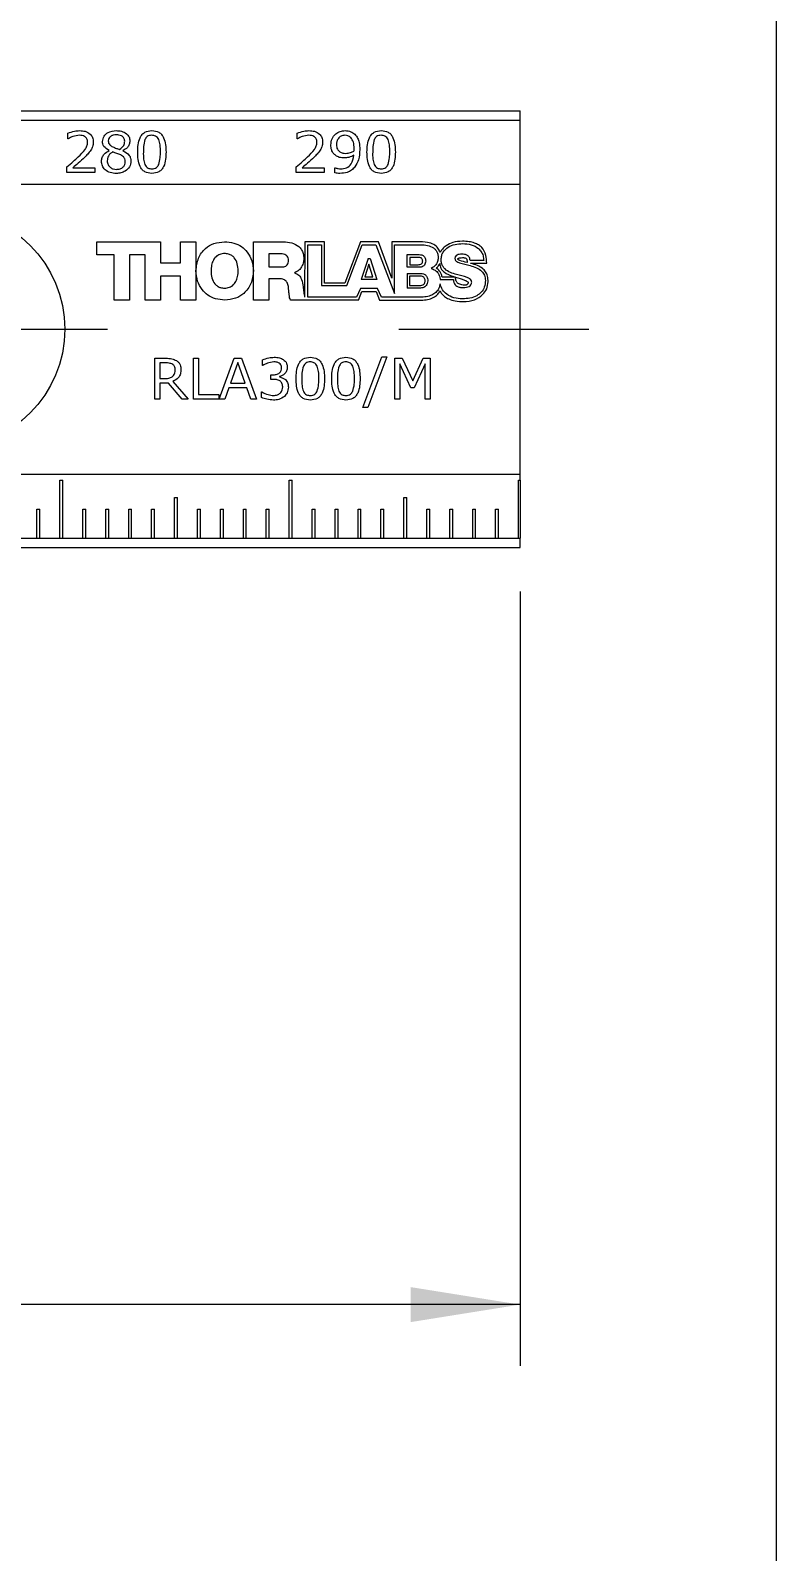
# Model space of a CAD drawing. Header units: millimetres. Extents: x 2 to 278, y 1 to 215.
# Drawn here: x 256.3 to 277.99, y 68.05 to 112.26 of the extents above; entities that cross this region are included whole.
import ezdxf

# ---------------------------------------------------------------- set-up
doc = ezdxf.new("R2010")
doc.units = ezdxf.units.MM
doc.linetypes.add('CENTERX2', pattern=[20.32, 12.7, -2.54, 2.54, -2.54])
doc.styles.add('SLDTEXTSTYLE0', font='TXT', dxfattribs={"width": 0.75})
doc.dimstyles.new('SLDDIMSTYLE1', dxfattribs={"dimtxt": 2.116667, "dimasz": 3.175, "dimexe": 0, "dimexo": 0.0625, "dimgap": 0.529167, "dimtad": 0, "dimtih": 1, "dimtoh": 1, "dimdec": 1, "dimlfac": 1.5, "dimrnd": 1e-09, "dimzin": 4, "dimdsep": 46, "dimtxsty": 'SLDTEXTSTYLE0', "dimsah": 1, "dimcen": 0.09, "dimadec": 0, "dimazin": 1, "dimtfac": 1, "dimtdec": 1, "dimtofl": 0, "dimtmove": 0, "dimatfit": 3, "dimfxl": 1, "dimfrac": 2, "dimtolj": 1, "dimtzin": 12, "dimarcsym": 0})

# ---------------------------------------------------------------- blocks, each defined once
blk = doc.blocks.new('_D_5')
at = {"color": 7, "linetype": 'Continuous', "lineweight": 0}
for p, q in [((115.93, 95.959), (115.93, 79.824)), ((270.532, 95.959), (270.532, 73.451)), ((115.93, 77.284), (115.93, 73.451)), ((231.176, 76.64), (230.47, 75.229)), ((232.587, 73.818), (231.176, 76.64)), ((115.93, 75.229), (185.078, 75.229)), ((188.034, 75.229), (187.605, 75.229)), ((187.605, 75.229), (187.605, 71.866)), ((198.428, 75.229), (198.857, 75.229)), ((198.857, 75.229), (198.857, 71.866)), ((230.47, 75.229), (201.384, 75.229)), ((233.293, 75.229), (232.587, 73.818)), ((270.532, 75.229), (233.293, 75.229)), ((187.605, 71.866), (188.034, 71.866)), ((198.857, 71.866), (198.428, 71.866))]:
    blk.add_line(p, q, dxfattribs=at)
for points in [[(115.93, 75.229), (119.105, 74.721), (119.105, 75.737)], [(270.532, 75.229), (267.357, 75.737), (267.357, 74.721)]]:
    blk.add_solid(points, dxfattribs=at)
at = {"color": 7, "linetype": 'Continuous', "lineweight": 0, "char_height": 2.1167, "attachment_point": 1, "style": 'SLDTEXTSTYLE0'}
for s, insert in [('300.0mm', (187.067, 78.387)), ('11.81in', (188.57, 74.595))]:
    blk.add_mtext(s, dxfattribs=dict(at, insert=insert))

msp = doc.modelspace()

# ---------------------------------------------------------------- linework, layer by layer
at = {"color": 7, "linetype": 'Continuous', "lineweight": 0}
for p, q in [((277.989, 0.903), (277.989, 214.645)), ((217.929, 109.929), (270.532, 109.929)), ((218.192, 109.658), (270.532, 109.658)), ((270.532, 109.658), (270.532, 109.929)), ((270.532, 107.796), (270.532, 109.658)), ((257.391, 109.11), (257.391, 109.276)), ((264.058, 109.11), (264.058, 109.276)), ((257.399, 109.11), (257.391, 109.11)), ((258.587, 108.768), (258.587, 108.772)), ((258.989, 108.766), (258.989, 108.761)), ((264.066, 109.11), (264.058, 109.11)), ((257.361, 108.134), (257.361, 108.299)), ((258.171, 108.134), (257.361, 108.134)), ((257.529, 108.269), (258.171, 108.269)), ((258.171, 108.269), (258.171, 108.134)), ((264.028, 108.134), (264.028, 108.299)), ((264.838, 108.134), (264.028, 108.134)), ((264.195, 108.269), (264.838, 108.269)), ((264.838, 108.269), (264.838, 108.134)), ((265.153, 108.269), (265.161, 108.269)), ((265.153, 108.122), (265.153, 108.269)), ((216.359, 107.796), (270.532, 107.796)), ((270.532, 99.363), (270.532, 107.796)), ((258.23, 106.119), (260.082, 106.119)), ((258.23, 105.74), (258.23, 106.119)), ((260.082, 106.119), (260.082, 105.503)), ((260.665, 106.119), (261.108, 106.119)), ((260.665, 105.503), (260.665, 106.119)), ((261.108, 106.119), (261.108, 104.426)), ((262.784, 106.119), (263.651, 106.119)), ((262.784, 104.426), (262.784, 106.119)), ((264.272, 106.119), (264.271, 104.505)), ((264.848, 106.119), (264.272, 106.119)), ((264.848, 104.913), (264.848, 106.119)), ((265.89, 106.119), (265.435, 104.913)), ((266.413, 106.119), (265.89, 106.119)), ((266.804, 105.065), (266.413, 106.119)), ((267.551, 106.119), (266.804, 106.119)), ((266.804, 106.119), (266.804, 105.065)), ((258.737, 105.74), (258.23, 105.74)), ((258.737, 104.426), (258.737, 105.74)), ((259.18, 105.74), (259.18, 104.426)), ((259.639, 105.74), (259.18, 105.74)), ((259.639, 104.426), (259.639, 105.74)), ((263.227, 105.768), (263.227, 105.386)), ((263.58, 105.768), (263.227, 105.768)), ((264.361, 106.035), (264.76, 106.035)), ((264.361, 104.507), (264.361, 106.035)), ((264.76, 106.035), (264.76, 104.853)), ((265.493, 104.853), (265.938, 106.035)), ((265.938, 106.035), (266.343, 106.035)), ((266.343, 106.035), (266.883, 104.611)), ((266.883, 104.611), (266.883, 106.035)), ((266.883, 106.035), (267.599, 106.035)), ((267.246, 105.747), (267.601, 105.747)), ((267.246, 105.377), (267.246, 105.747)), ((267.324, 105.666), (267.324, 105.452)), ((267.572, 105.666), (267.324, 105.666)), ((260.082, 105.503), (260.665, 105.503)), ((263.227, 105.386), (263.599, 105.386)), ((266.113, 105.633), (265.913, 105.021)), ((266.14, 105.472), (266.02, 105.103)), ((266.113, 105.633), (266.175, 105.633)), ((266.255, 105.103), (266.14, 105.472)), ((266.175, 105.633), (266.368, 105.021)), ((267.601, 105.377), (267.246, 105.377)), ((267.324, 105.452), (267.572, 105.452)), ((269.476, 105.576), (269.078, 105.576)), ((269.095, 105.493), (269.562, 105.494)), ((260.082, 105.123), (260.082, 104.426)), ((260.665, 105.123), (260.082, 105.123)), ((260.665, 104.426), (260.665, 105.123)), ((263.227, 105.043), (263.227, 104.426)), ((263.563, 105.043), (263.227, 105.043)), ((263.98, 105.218), (263.98, 105.213)), ((264.76, 104.853), (265.493, 104.853)), ((265.435, 104.913), (264.848, 104.913)), ((266.368, 105.021), (265.913, 105.021)), ((266.02, 105.103), (266.255, 105.103)), ((267.246, 105.2), (267.641, 105.2)), ((267.246, 105.2), (267.246, 104.773)), ((267.618, 105.121), (267.322, 105.121)), ((267.322, 105.121), (267.322, 104.846)), ((267.322, 104.846), (267.618, 104.846)), ((268.212, 105.024), (268.593, 105.024)), ((268.65, 105.095), (268.264, 105.095)), ((259.18, 104.426), (258.737, 104.426)), ((260.082, 104.426), (259.639, 104.426)), ((261.108, 104.426), (260.665, 104.426)), ((263.227, 104.426), (262.784, 104.426)), ((265.834, 104.426), (263.86, 104.426)), ((265.775, 104.507), (264.361, 104.507)), ((265.892, 104.765), (265.775, 104.507)), ((265.834, 104.426), (265.934, 104.676)), ((266.386, 104.765), (265.892, 104.765)), ((265.934, 104.676), (266.345, 104.676)), ((266.345, 104.676), (266.442, 104.426)), ((266.5, 104.505), (266.386, 104.765)), ((266.442, 104.426), (267.706, 104.426)), ((267.618, 104.505), (266.5, 104.505)), ((267.641, 104.773), (267.246, 104.773)), ((259.911, 102.733), (260.238, 102.733)), ((259.911, 101.547), (259.911, 102.733)), ((260.061, 102.598), (260.061, 102.147)), ((260.245, 102.598), (260.061, 102.598)), ((261.036, 102.733), (261.187, 102.733)), ((261.036, 101.547), (261.036, 102.733)), ((261.187, 102.733), (261.187, 101.682)), ((261.787, 101.547), (262.221, 102.733)), ((262.327, 102.608), (262.112, 102.012)), ((262.221, 102.733), (262.433, 102.733)), ((262.541, 102.012), (262.327, 102.608)), ((262.433, 102.733), (262.867, 101.547)), ((263.047, 102.523), (263.047, 102.688)), ((265.958, 101.307), (266.516, 102.778)), ((266.663, 102.778), (266.103, 101.307)), ((266.516, 102.778), (266.663, 102.778)), ((266.888, 102.733), (267.105, 102.733)), ((266.888, 101.547), (266.888, 102.733)), ((267.038, 102.569), (267.038, 101.547)), ((267.359, 101.877), (267.038, 102.569)), ((267.105, 102.733), (267.414, 102.075)), ((267.414, 102.075), (267.713, 102.733)), ((267.773, 102.569), (267.451, 101.877)), ((267.713, 102.733), (267.923, 102.733)), ((267.773, 101.547), (267.773, 102.569)), ((267.923, 102.733), (267.923, 101.547)), ((260.061, 102.147), (260.219, 102.147)), ((263.055, 102.523), (263.047, 102.523)), ((263.287, 102.252), (263.342, 102.252)), ((263.287, 102.117), (263.287, 102.252)), ((263.539, 102.201), (263.539, 102.19)), ((260.061, 102.012), (260.061, 101.547)), ((260.309, 102.012), (260.061, 102.012)), ((260.706, 101.547), (260.309, 102.012)), ((260.44, 102.06), (260.886, 101.547)), ((262.064, 101.877), (261.947, 101.547)), ((262.59, 101.877), (262.064, 101.877)), ((262.112, 102.012), (262.541, 102.012)), ((262.707, 101.547), (262.59, 101.877)), ((263.017, 101.757), (263.029, 101.757)), ((263.017, 101.592), (263.017, 101.757)), ((263.359, 102.117), (263.287, 102.117)), ((267.451, 101.877), (267.359, 101.877)), ((260.061, 101.547), (259.911, 101.547)), ((260.886, 101.547), (260.706, 101.547)), ((261.772, 101.547), (261.036, 101.547)), ((261.187, 101.682), (261.772, 101.682)), ((261.772, 101.682), (261.772, 101.547)), ((261.947, 101.547), (261.787, 101.547)), ((262.867, 101.547), (262.707, 101.547)), ((266.103, 101.307), (265.958, 101.307)), ((267.038, 101.547), (266.888, 101.547)), ((267.923, 101.547), (267.773, 101.547)), ((216.054, 99.363), (270.532, 99.363)), ((257.156, 99.194), (257.241, 99.194)), ((257.156, 97.5), (257.156, 99.194)), ((257.241, 97.5), (257.241, 99.194)), ((263.823, 99.194), (263.908, 99.194)), ((263.823, 97.5), (263.823, 99.194)), ((263.908, 97.5), (263.908, 99.194)), ((270.49, 99.194), (270.532, 99.194)), ((270.49, 97.5), (270.49, 99.194)), ((270.532, 99.194), (270.532, 99.363)), ((270.532, 99.194), (270.532, 97.5)), ((260.49, 98.686), (260.574, 98.686)), ((260.49, 97.5), (260.49, 98.686)), ((260.574, 97.5), (260.574, 98.686)), ((267.156, 98.686), (267.241, 98.686)), ((267.156, 97.5), (267.156, 98.686)), ((267.241, 97.5), (267.241, 98.686)), ((256.49, 98.347), (256.574, 98.347)), ((256.49, 97.5), (256.49, 98.347)), ((256.574, 97.5), (256.574, 98.347)), ((257.823, 98.347), (257.908, 98.347)), ((257.823, 97.5), (257.823, 98.347)), ((257.908, 97.5), (257.908, 98.347)), ((258.49, 98.347), (258.574, 98.347)), ((258.49, 97.5), (258.49, 98.347)), ((258.574, 97.5), (258.574, 98.347)), ((259.156, 98.347), (259.241, 98.347)), ((259.156, 97.5), (259.156, 98.347)), ((259.241, 97.5), (259.241, 98.347)), ((259.823, 98.347), (259.908, 98.347)), ((259.823, 97.5), (259.823, 98.347)), ((259.908, 97.5), (259.908, 98.347)), ((261.156, 98.347), (261.241, 98.347)), ((261.156, 97.5), (261.156, 98.347)), ((261.241, 97.5), (261.241, 98.347)), ((261.823, 98.347), (261.908, 98.347)), ((261.823, 97.5), (261.823, 98.347)), ((261.908, 97.5), (261.908, 98.347)), ((262.49, 98.347), (262.574, 98.347)), ((262.49, 97.5), (262.49, 98.347)), ((262.574, 97.5), (262.574, 98.347)), ((263.156, 98.347), (263.241, 98.347)), ((263.156, 97.5), (263.156, 98.347)), ((263.241, 97.5), (263.241, 98.347)), ((264.49, 98.347), (264.574, 98.347)), ((264.49, 97.5), (264.49, 98.347)), ((264.574, 97.5), (264.574, 98.347)), ((265.156, 98.347), (265.241, 98.347)), ((265.156, 97.5), (265.156, 98.347)), ((265.241, 97.5), (265.241, 98.347)), ((265.823, 98.347), (265.908, 98.347)), ((265.823, 97.5), (265.823, 98.347)), ((265.908, 97.5), (265.908, 98.347)), ((266.49, 98.347), (266.574, 98.347)), ((266.49, 97.5), (266.49, 98.347)), ((266.574, 97.5), (266.574, 98.347)), ((267.823, 98.347), (267.908, 98.347)), ((267.823, 97.5), (267.823, 98.347)), ((267.908, 97.5), (267.908, 98.347)), ((268.49, 98.347), (268.574, 98.347)), ((268.49, 97.5), (268.49, 98.347)), ((268.574, 97.5), (268.574, 98.347)), ((269.156, 98.347), (269.241, 98.347)), ((269.156, 97.5), (269.156, 98.347)), ((269.241, 97.5), (269.241, 98.347)), ((269.823, 98.347), (269.908, 98.347)), ((269.823, 97.5), (269.823, 98.347)), ((269.908, 97.5), (269.908, 98.347)), ((255.908, 97.5), (256.49, 97.5)), ((256.49, 97.5), (256.574, 97.5)), ((256.574, 97.5), (257.156, 97.5)), ((257.156, 97.5), (257.241, 97.5)), ((257.241, 97.5), (257.823, 97.5)), ((257.823, 97.5), (257.908, 97.5)), ((257.908, 97.5), (258.49, 97.5)), ((258.49, 97.5), (258.574, 97.5)), ((258.574, 97.5), (259.156, 97.5)), ((259.156, 97.5), (259.241, 97.5)), ((259.241, 97.5), (259.823, 97.5)), ((259.823, 97.5), (259.908, 97.5)), ((259.908, 97.5), (260.49, 97.5)), ((260.49, 97.5), (260.574, 97.5)), ((260.574, 97.5), (261.156, 97.5)), ((261.156, 97.5), (261.241, 97.5)), ((261.241, 97.5), (261.823, 97.5)), ((261.823, 97.5), (261.908, 97.5)), ((261.908, 97.5), (262.49, 97.5)), ((262.49, 97.5), (262.574, 97.5)), ((262.574, 97.5), (263.156, 97.5)), ((263.156, 97.5), (263.241, 97.5)), ((263.241, 97.5), (263.823, 97.5)), ((263.823, 97.5), (263.908, 97.5)), ((263.908, 97.5), (264.49, 97.5)), ((264.49, 97.5), (264.574, 97.5)), ((264.574, 97.5), (265.156, 97.5)), ((265.156, 97.5), (265.241, 97.5)), ((265.241, 97.5), (265.823, 97.5)), ((265.823, 97.5), (265.908, 97.5)), ((265.908, 97.5), (266.49, 97.5)), ((266.49, 97.5), (266.574, 97.5)), ((266.574, 97.5), (267.156, 97.5)), ((267.156, 97.5), (267.241, 97.5)), ((267.241, 97.5), (267.823, 97.5)), ((267.823, 97.5), (267.908, 97.5)), ((267.908, 97.5), (268.49, 97.5)), ((268.49, 97.5), (268.574, 97.5)), ((268.574, 97.5), (269.156, 97.5)), ((269.156, 97.5), (269.241, 97.5)), ((269.241, 97.5), (269.823, 97.5)), ((269.823, 97.5), (269.908, 97.5)), ((269.908, 97.5), (270.49, 97.5)), ((270.49, 97.5), (270.532, 97.5)), ((270.532, 97.229), (270.532, 97.5)), ((214.484, 97.229), (270.532, 97.229))]:
    msp.add_line(p, q, dxfattribs=at)
at = {"color": 7, "linetype": 'CENTERX2', "lineweight": 0, "ltscale": 3.333333}
msp.add_line((216.207, 103.579), (272.532, 103.579), dxfattribs=at)
at = {"color": 7, "linetype": 'Continuous', "lineweight": 0}
msp.add_circle((253.865, 103.579), 3.437, dxfattribs=at)
for points, knots in [([(257.391, 109.276), (257.452, 109.299), (257.562, 109.34), (257.679, 109.347), (257.73, 109.35)], [0, 0, 0, 0, 0.5598203, 1, 1, 1, 1]), ([(257.726, 109.215), (257.661, 109.207), (257.545, 109.194), (257.444, 109.136), (257.399, 109.11)], [0, 0, 0, 0, 0.559361, 1, 1, 1, 1]), ([(257.961, 109.016), (257.958, 109.049), (257.951, 109.114), (257.863, 109.203), (257.778, 109.21), (257.726, 109.215)], [0, 0, 0, 0, 0.280547, 0.560178, 1, 1, 1, 1]), ([(257.73, 109.35), (257.785, 109.347), (257.893, 109.341), (258.031, 109.268), (258.115, 109.15), (258.123, 109.064), (258.126, 109.021)], [0, 0, 0, 0, 0.280897, 0.560216, 0.779831, 1, 1, 1, 1]), ([(258.396, 109.036), (258.405, 109.089), (258.423, 109.194), (258.575, 109.325), (258.711, 109.34), (258.794, 109.35)], [0, 0, 0, 0, 0.279241, 0.560017, 1, 1, 1, 1]), ([(258.799, 109.23), (258.768, 109.228), (258.706, 109.224), (258.626, 109.188), (258.57, 109.127), (258.564, 109.078), (258.561, 109.053)], [0, 0, 0, 0, 0.28099, 0.561055, 0.780529, 1, 1, 1, 1]), ([(258.794, 109.35), (258.846, 109.347), (258.951, 109.341), (259.084, 109.275), (259.177, 109.17), (259.187, 109.088), (259.191, 109.047)], [0, 0, 0, 0, 0.280967, 0.560718, 0.780469, 1, 1, 1, 1]), ([(259.041, 109.043), (259.037, 109.076), (259.027, 109.14), (258.931, 109.216), (258.849, 109.225), (258.799, 109.23)], [0, 0, 0, 0, 0.279243, 0.559496, 1, 1, 1, 1]), ([(259.417, 108.726), (259.419, 108.797), (259.423, 108.939), (259.465, 109.114), (259.538, 109.236), (259.649, 109.331), (259.757, 109.342), (259.829, 109.35)], [0, 0, 0, 0, 0.2509835, 0.501316, 0.6265845, 0.7516473, 1, 1, 1, 1]), ([(259.829, 109.215), (259.806, 109.213), (259.759, 109.211), (259.679, 109.175), (259.648, 109.122), (259.628, 109.089)], [0, 0, 0, 0, 0.281173, 0.561577, 1, 1, 1, 1]), ([(259.829, 109.35), (259.901, 109.342), (260.009, 109.331), (260.119, 109.237), (260.193, 109.114), (260.236, 108.94), (260.24, 108.798), (260.242, 108.728)], [0, 0, 0, 0, 0.248405, 0.373464, 0.498725, 0.749046, 1, 1, 1, 1]), ([(260.028, 109.091), (260.017, 109.111), (259.995, 109.152), (259.927, 109.206), (259.866, 109.211), (259.829, 109.215)], [0, 0, 0, 0, 0.280878, 0.561072, 1, 1, 1, 1]), ([(264.058, 109.276), (264.119, 109.299), (264.229, 109.34), (264.345, 109.347), (264.397, 109.35)], [0, 0, 0, 0, 0.559841, 1, 1, 1, 1]), ([(264.393, 109.215), (264.328, 109.207), (264.211, 109.194), (264.11, 109.136), (264.066, 109.11)], [0, 0, 0, 0, 0.559381, 1, 1, 1, 1]), ([(264.628, 109.016), (264.624, 109.049), (264.618, 109.114), (264.53, 109.203), (264.445, 109.21), (264.393, 109.215)], [0, 0, 0, 0, 0.280546, 0.560195, 1, 1, 1, 1]), ([(264.397, 109.35), (264.451, 109.347), (264.56, 109.341), (264.698, 109.268), (264.782, 109.15), (264.789, 109.064), (264.793, 109.021)], [0, 0, 0, 0, 0.280884, 0.560214, 0.779835, 1, 1, 1, 1]), ([(265.033, 108.934), (265.039, 108.995), (265.051, 109.118), (265.162, 109.256), (265.3, 109.338), (265.396, 109.346), (265.444, 109.35)], [0, 0, 0, 0, 0.279913, 0.5592, 0.779507, 1, 1, 1, 1]), ([(265.442, 109.215), (265.403, 109.211), (265.325, 109.203), (265.24, 109.126), (265.202, 109.031), (265.199, 108.97), (265.198, 108.94)], [0, 0, 0, 0, 0.279735, 0.558304, 0.778841, 1, 1, 1, 1]), ([(265.614, 109.147), (265.585, 109.169), (265.535, 109.209), (265.471, 109.213), (265.442, 109.215)], [0, 0, 0, 0, 0.5586945, 1, 1, 1, 1]), ([(265.444, 109.35), (265.504, 109.345), (265.611, 109.337), (265.695, 109.271), (265.732, 109.242)], [0, 0, 0, 0, 0.55997, 1, 1, 1, 1]), ([(265.732, 109.242), (265.76, 109.207), (265.817, 109.138), (265.867, 108.983), (265.871, 108.869), (265.873, 108.798)], [0, 0, 0, 0, 0.279652, 0.559693, 1, 1, 1, 1]), ([(266.083, 108.726), (266.085, 108.797), (266.089, 108.939), (266.131, 109.114), (266.205, 109.236), (266.316, 109.331), (266.424, 109.342), (266.496, 109.35)], [0, 0, 0, 0, 0.250982, 0.501317, 0.62658, 0.751656, 1, 1, 1, 1]), ([(266.496, 109.215), (266.472, 109.213), (266.425, 109.211), (266.346, 109.175), (266.314, 109.122), (266.295, 109.089)], [0, 0, 0, 0, 0.281173, 0.561577, 1, 1, 1, 1]), ([(266.496, 109.35), (266.568, 109.342), (266.676, 109.331), (266.786, 109.237), (266.859, 109.114), (266.902, 108.94), (266.906, 108.798), (266.908, 108.728)], [0, 0, 0, 0, 0.248397, 0.373456, 0.498722, 0.749046, 1, 1, 1, 1]), ([(266.695, 109.091), (266.684, 109.111), (266.662, 109.152), (266.594, 109.206), (266.533, 109.211), (266.496, 109.215)], [0, 0, 0, 0, 0.280871, 0.561082, 1, 1, 1, 1]), ([(257.691, 108.588), (257.761, 108.656), (257.858, 108.75), (257.951, 108.901), (257.958, 108.978), (257.961, 109.016)], [0, 0, 0, 0, 0.56073, 0.780477, 1, 1, 1, 1]), ([(258.057, 108.783), (258.027, 108.742), (257.974, 108.669), (257.909, 108.606), (257.88, 108.579)], [0, 0, 0, 0, 0.559726, 1, 1, 1, 1]), ([(258.126, 109.021), (258.123, 108.974), (258.117, 108.889), (258.075, 108.815), (258.057, 108.783)], [0, 0, 0, 0, 0.559669, 1, 1, 1, 1]), ([(258.366, 108.46), (258.37, 108.498), (258.378, 108.573), (258.452, 108.69), (258.536, 108.738), (258.587, 108.768)], [0, 0, 0, 0, 0.280205, 0.560576, 1, 1, 1, 1]), ([(258.587, 108.772), (258.53, 108.806), (258.451, 108.853), (258.401, 108.96), (258.398, 109.011), (258.396, 109.036)], [0, 0, 0, 0, 0.558829, 0.77921, 1, 1, 1, 1]), ([(258.561, 109.053), (258.563, 109.031), (258.567, 108.988), (258.615, 108.923), (258.663, 108.896), (258.693, 108.88)], [0, 0, 0, 0, 0.27995, 0.55963, 1, 1, 1, 1]), ([(258.693, 108.88), (258.729, 108.863), (258.793, 108.835), (258.859, 108.813), (258.889, 108.804)], [0, 0, 0, 0, 0.559993, 1, 1, 1, 1]), ([(258.889, 108.804), (258.937, 108.837), (259.023, 108.896), (259.036, 108.998), (259.041, 109.043)], [0, 0, 0, 0, 0.560137, 1, 1, 1, 1]), ([(259.191, 109.047), (259.187, 109.013), (259.178, 108.945), (259.112, 108.837), (259.036, 108.793), (258.989, 108.766)], [0, 0, 0, 0, 0.280218, 0.561006, 1, 1, 1, 1]), ([(258.989, 108.761), (259.058, 108.726), (259.154, 108.677), (259.216, 108.552), (259.22, 108.493), (259.221, 108.463)], [0, 0, 0, 0, 0.558303, 0.778879, 1, 1, 1, 1]), ([(259.628, 109.089), (259.612, 109.023), (259.581, 108.903), (259.582, 108.78), (259.582, 108.726)], [0, 0, 0, 0, 0.558834, 1, 1, 1, 1]), ([(260.077, 108.728), (260.077, 108.797), (260.078, 108.92), (260.044, 109.039), (260.028, 109.091)], [0, 0, 0, 0, 0.560896, 1, 1, 1, 1]), ([(264.357, 108.588), (264.427, 108.656), (264.525, 108.75), (264.617, 108.901), (264.624, 108.978), (264.628, 109.016)], [0, 0, 0, 0, 0.560736, 0.780481, 1, 1, 1, 1]), ([(264.724, 108.783), (264.694, 108.742), (264.64, 108.669), (264.575, 108.606), (264.547, 108.579)], [0, 0, 0, 0, 0.559747, 1, 1, 1, 1]), ([(264.793, 109.021), (264.789, 108.974), (264.783, 108.889), (264.742, 108.815), (264.724, 108.783)], [0, 0, 0, 0, 0.55966, 1, 1, 1, 1]), ([(265.173, 108.626), (265.148, 108.647), (265.098, 108.69), (265.042, 108.797), (265.036, 108.882), (265.033, 108.934)], [0, 0, 0, 0, 0.28011, 0.560255, 1, 1, 1, 1]), ([(265.198, 108.94), (265.2, 108.893), (265.204, 108.81), (265.264, 108.755), (265.291, 108.731)], [0, 0, 0, 0, 0.5604695, 1, 1, 1, 1]), ([(265.708, 108.831), (265.707, 108.895), (265.706, 109.011), (265.642, 109.106), (265.614, 109.147)], [0, 0, 0, 0, 0.561847, 1, 1, 1, 1]), ([(265.705, 108.755), (265.706, 108.769), (265.708, 108.794), (265.708, 108.82), (265.708, 108.831)], [0, 0, 0, 0, 0.560045, 1, 1, 1, 1]), ([(265.873, 108.798), (265.869, 108.698), (265.862, 108.518), (265.771, 108.364), (265.731, 108.296)], [0, 0, 0, 0, 0.560693, 1, 1, 1, 1]), ([(266.295, 109.089), (266.278, 109.023), (266.248, 108.903), (266.248, 108.78), (266.248, 108.726)], [0, 0, 0, 0, 0.558836, 1, 1, 1, 1]), ([(266.743, 108.728), (266.744, 108.797), (266.745, 108.92), (266.71, 109.039), (266.695, 109.091)], [0, 0, 0, 0, 0.560902, 1, 1, 1, 1]), ([(257.361, 108.299), (257.424, 108.352), (257.536, 108.445), (257.643, 108.545), (257.691, 108.588)], [0, 0, 0, 0, 0.5600418, 1, 1, 1, 1]), ([(257.88, 108.579), (257.816, 108.519), (257.701, 108.414), (257.581, 108.313), (257.529, 108.269)], [0, 0, 0, 0, 0.559959, 1, 1, 1, 1]), ([(258.794, 108.104), (258.735, 108.108), (258.618, 108.115), (258.473, 108.198), (258.38, 108.322), (258.371, 108.414), (258.366, 108.46)], [0, 0, 0, 0, 0.280742, 0.560219, 0.779998, 1, 1, 1, 1]), ([(258.69, 108.73), (258.665, 108.714), (258.615, 108.682), (258.548, 108.596), (258.538, 108.519), (258.531, 108.473)], [0, 0, 0, 0, 0.280947, 0.561786, 1, 1, 1, 1]), ([(258.531, 108.473), (258.536, 108.434), (258.544, 108.358), (258.619, 108.276), (258.707, 108.23), (258.767, 108.226), (258.797, 108.224)], [0, 0, 0, 0, 0.279465, 0.558829, 0.779211, 1, 1, 1, 1]), ([(258.895, 108.655), (258.857, 108.67), (258.789, 108.696), (258.72, 108.72), (258.69, 108.73)], [0, 0, 0, 0, 0.5598454, 1, 1, 1, 1]), ([(259.221, 108.463), (259.213, 108.405), (259.196, 108.288), (259.069, 108.173), (258.932, 108.112), (258.84, 108.107), (258.794, 108.104)], [0, 0, 0, 0, 0.278657, 0.558229, 0.778935, 1, 1, 1, 1]), ([(258.797, 108.224), (258.833, 108.227), (258.906, 108.231), (258.996, 108.283), (259.05, 108.363), (259.054, 108.42), (259.056, 108.449)], [0, 0, 0, 0, 0.280664, 0.560009, 0.779652, 1, 1, 1, 1]), ([(259.056, 108.449), (259.055, 108.475), (259.052, 108.528), (258.994, 108.608), (258.932, 108.637), (258.895, 108.655)], [0, 0, 0, 0, 0.280442, 0.558966, 1, 1, 1, 1]), ([(259.829, 108.104), (259.757, 108.112), (259.649, 108.123), (259.538, 108.217), (259.465, 108.339), (259.423, 108.514), (259.419, 108.655), (259.417, 108.726)], [0, 0, 0, 0, 0.248431, 0.373473, 0.49873, 0.749055, 1, 1, 1, 1]), ([(259.582, 108.726), (259.581, 108.658), (259.579, 108.536), (259.613, 108.419), (259.628, 108.367)], [0, 0, 0, 0, 0.560853, 1, 1, 1, 1]), ([(259.628, 108.367), (259.638, 108.346), (259.66, 108.303), (259.729, 108.247), (259.791, 108.242), (259.829, 108.239)], [0, 0, 0, 0, 0.280841, 0.560956, 1, 1, 1, 1]), ([(260.242, 108.728), (260.24, 108.657), (260.236, 108.515), (260.194, 108.34), (260.12, 108.218), (260.009, 108.123), (259.901, 108.112), (259.829, 108.104)], [0, 0, 0, 0, 0.250973, 0.501309, 0.626559, 0.751619, 1, 1, 1, 1]), ([(259.829, 108.239), (259.853, 108.241), (259.9, 108.243), (259.979, 108.279), (260.01, 108.332), (260.029, 108.365)], [0, 0, 0, 0, 0.28133, 0.561894, 1, 1, 1, 1]), ([(260.029, 108.365), (260.046, 108.431), (260.077, 108.55), (260.077, 108.673), (260.077, 108.728)], [0, 0, 0, 0, 0.55896, 1, 1, 1, 1]), ([(264.028, 108.299), (264.09, 108.352), (264.203, 108.445), (264.31, 108.545), (264.357, 108.588)], [0, 0, 0, 0, 0.560055, 1, 1, 1, 1]), ([(264.547, 108.579), (264.482, 108.519), (264.368, 108.414), (264.248, 108.313), (264.195, 108.269)], [0, 0, 0, 0, 0.559971, 1, 1, 1, 1]), ([(265.423, 108.554), (265.373, 108.556), (265.283, 108.559), (265.207, 108.605), (265.173, 108.626)], [0, 0, 0, 0, 0.560216, 1, 1, 1, 1]), ([(265.291, 108.731), (265.321, 108.716), (265.376, 108.69), (265.436, 108.69), (265.463, 108.689)], [0, 0, 0, 0, 0.557873, 1, 1, 1, 1]), ([(265.318, 108.239), (265.376, 108.244), (265.493, 108.254), (265.66, 108.398), (265.687, 108.547), (265.704, 108.639)], [0, 0, 0, 0, 0.280947, 0.560636, 1, 1, 1, 1]), ([(265.704, 108.639), (265.655, 108.611), (265.567, 108.563), (265.467, 108.557), (265.423, 108.554)], [0, 0, 0, 0, 0.559772, 1, 1, 1, 1]), ([(265.463, 108.689), (265.51, 108.693), (265.595, 108.7), (265.672, 108.738), (265.705, 108.755)], [0, 0, 0, 0, 0.559657, 1, 1, 1, 1]), ([(266.496, 108.104), (266.424, 108.112), (266.316, 108.123), (266.205, 108.217), (266.131, 108.339), (266.089, 108.514), (266.085, 108.655), (266.083, 108.726)], [0, 0, 0, 0, 0.248438, 0.373474, 0.498734, 0.749056, 1, 1, 1, 1]), ([(266.248, 108.726), (266.247, 108.658), (266.245, 108.536), (266.279, 108.419), (266.294, 108.367)], [0, 0, 0, 0, 0.5608558, 1, 1, 1, 1]), ([(266.294, 108.367), (266.305, 108.346), (266.327, 108.303), (266.396, 108.247), (266.458, 108.242), (266.496, 108.239)], [0, 0, 0, 0, 0.280854, 0.560989, 1, 1, 1, 1]), ([(266.908, 108.728), (266.906, 108.657), (266.902, 108.515), (266.861, 108.34), (266.787, 108.218), (266.676, 108.123), (266.568, 108.112), (266.496, 108.104)], [0, 0, 0, 0, 0.250973, 0.501306, 0.626566, 0.751619, 1, 1, 1, 1]), ([(266.496, 108.239), (266.519, 108.241), (266.566, 108.243), (266.646, 108.279), (266.677, 108.332), (266.696, 108.365)], [0, 0, 0, 0, 0.281335, 0.561904, 1, 1, 1, 1]), ([(266.696, 108.365), (266.713, 108.431), (266.744, 108.55), (266.744, 108.673), (266.743, 108.728)], [0, 0, 0, 0, 0.558962, 1, 1, 1, 1]), ([(265.295, 108.104), (265.268, 108.105), (265.22, 108.105), (265.173, 108.117), (265.153, 108.122)], [0, 0, 0, 0, 0.560231, 1, 1, 1, 1]), ([(265.161, 108.269), (265.189, 108.259), (265.24, 108.242), (265.294, 108.24), (265.318, 108.239)], [0, 0, 0, 0, 0.559602, 1, 1, 1, 1]), ([(265.731, 108.296), (265.7, 108.262), (265.637, 108.194), (265.487, 108.118), (265.368, 108.11), (265.295, 108.104)], [0, 0, 0, 0, 0.280217, 0.560458, 1, 1, 1, 1]), ([(261.111, 105.274), (261.126, 105.4), (261.155, 105.643), (261.359, 105.927), (261.637, 106.093), (261.838, 106.11), (261.943, 106.119)], [0, 0, 0, 0, 0.284157, 0.548661, 0.761367, 1, 1, 1, 1]), ([(261.943, 106.119), (262.035, 106.113), (262.208, 106.101), (262.439, 105.99), (262.623, 105.813), (262.752, 105.566), (262.772, 105.372), (262.783, 105.272)], [0, 0, 0, 0, 0.204472, 0.387875, 0.56351, 0.774418, 1, 1, 1, 1]), ([(263.651, 106.119), (263.733, 106.114), (263.893, 106.103), (264.078, 106.012), (264.183, 105.894), (264.237, 105.776), (264.243, 105.689), (264.246, 105.643)], [0, 0, 0, 0, 0.28845, 0.557372, 0.694677, 0.838281, 1, 1, 1, 1]), ([(268.209, 105.813), (268.19, 105.854), (268.148, 105.944), (268.021, 106.055), (267.81, 106.112), (267.649, 106.116), (267.551, 106.119)], [0, 0, 0, 0, 0.172593, 0.380096, 0.62363, 1, 1, 1, 1]), ([(268.857, 106.135), (268.763, 106.129), (268.595, 106.118), (268.399, 106.023), (268.277, 105.918), (268.23, 105.846), (268.209, 105.813)], [0, 0, 0, 0, 0.370414, 0.659863, 0.846608, 1, 1, 1, 1]), ([(269.562, 105.494), (269.559, 105.572), (269.553, 105.735), (269.459, 105.926), (269.326, 106.033), (269.201, 106.091), (269.041, 106.129), (268.922, 106.133), (268.857, 106.135)], [0, 0, 0, 0, 0.211166, 0.446807, 0.552778, 0.674851, 0.821167, 1, 1, 1, 1]), ([(261.944, 105.777), (261.896, 105.773), (261.804, 105.765), (261.689, 105.691), (261.607, 105.579), (261.557, 105.436), (261.552, 105.329), (261.549, 105.274)], [0, 0, 0, 0, 0.200873, 0.378021, 0.553533, 0.771356, 1, 1, 1, 1]), ([(262.339, 105.274), (262.335, 105.344), (262.326, 105.478), (262.251, 105.634), (262.154, 105.723), (262.056, 105.769), (261.983, 105.774), (261.944, 105.777)], [0, 0, 0, 0, 0.289134, 0.558791, 0.695858, 0.838849, 1, 1, 1, 1]), ([(263.803, 105.585), (263.802, 105.606), (263.799, 105.647), (263.768, 105.7), (263.72, 105.739), (263.655, 105.764), (263.606, 105.766), (263.58, 105.768)], [0, 0, 0, 0, 0.197029, 0.37143, 0.543405, 0.760306, 1, 1, 1, 1]), ([(267.703, 105.558), (267.702, 105.572), (267.7, 105.597), (267.681, 105.629), (267.652, 105.651), (267.614, 105.664), (267.586, 105.665), (267.572, 105.666)], [0, 0, 0, 0, 0.2108629, 0.3896086, 0.5613452, 0.7736448, 1, 1, 1, 1]), ([(267.599, 106.035), (267.665, 106.034), (267.793, 106.031), (267.948, 105.986), (268.049, 105.918), (268.107, 105.848), (268.146, 105.757), (268.15, 105.69), (268.152, 105.653)], [0, 0, 0, 0, 0.259616, 0.504303, 0.619493, 0.734394, 0.85751, 1, 1, 1, 1]), ([(267.601, 105.747), (267.628, 105.745), (267.679, 105.742), (267.738, 105.706), (267.77, 105.66), (267.786, 105.614), (267.788, 105.579), (267.789, 105.561)], [0, 0, 0, 0, 0.262662, 0.514533, 0.654626, 0.812521, 1, 1, 1, 1]), ([(268.24, 105.604), (268.242, 105.643), (268.247, 105.718), (268.306, 105.851), (268.44, 105.974), (268.644, 106.053), (268.79, 106.063), (268.863, 106.067)], [0, 0, 0, 0, 0.134679, 0.257288, 0.494985, 0.745541, 1, 1, 1, 1]), ([(268.831, 105.76), (268.786, 105.757), (268.72, 105.752), (268.659, 105.703), (268.641, 105.664), (268.639, 105.641), (268.638, 105.63)], [0, 0, 0, 0, 0.508318, 0.744835, 0.865693, 1, 1, 1, 1]), ([(269.078, 105.576), (269.077, 105.592), (269.077, 105.623), (269.061, 105.664), (269.036, 105.697), (268.991, 105.731), (268.921, 105.755), (268.862, 105.758), (268.831, 105.76)], [0, 0, 0, 0, 0.137419, 0.258601, 0.373654, 0.490011, 0.737382, 1, 1, 1, 1]), ([(268.863, 106.067), (268.947, 106.061), (269.111, 106.049), (269.3, 105.953), (269.409, 105.832), (269.466, 105.712), (269.473, 105.623), (269.476, 105.576)], [0, 0, 0, 0, 0.287192, 0.558239, 0.696736, 0.840355, 1, 1, 1, 1]), ([(261.947, 104.426), (261.856, 104.433), (261.683, 104.445), (261.453, 104.556), (261.269, 104.734), (261.141, 104.98), (261.121, 105.174), (261.111, 105.274)], [0, 0, 0, 0, 0.2045082, 0.3879614, 0.5636316, 0.7745117, 1, 1, 1, 1]), ([(261.549, 105.274), (261.553, 105.205), (261.562, 105.071), (261.637, 104.915), (261.735, 104.825), (261.832, 104.779), (261.905, 104.774), (261.944, 104.772)], [0, 0, 0, 0, 0.289126, 0.558791, 0.695873, 0.838868, 1, 1, 1, 1]), ([(261.944, 104.772), (261.993, 104.776), (262.084, 104.784), (262.199, 104.858), (262.281, 104.969), (262.331, 105.113), (262.336, 105.22), (262.339, 105.274)], [0, 0, 0, 0, 0.200891, 0.378041, 0.553553, 0.771374, 1, 1, 1, 1]), ([(262.783, 105.272), (262.767, 105.146), (262.738, 104.903), (262.533, 104.618), (262.254, 104.452), (262.053, 104.435), (261.947, 104.426)], [0, 0, 0, 0, 0.284042, 0.548546, 0.761307, 1, 1, 1, 1]), ([(263.599, 105.386), (263.622, 105.387), (263.664, 105.389), (263.722, 105.411), (263.768, 105.451), (263.799, 105.511), (263.802, 105.559), (263.803, 105.585)], [0, 0, 0, 0, 0.211138, 0.39272, 0.559919, 0.763439, 1, 1, 1, 1]), ([(264.246, 105.643), (264.242, 105.592), (264.235, 105.493), (264.174, 105.366), (264.087, 105.27), (264.016, 105.236), (263.98, 105.218)], [0, 0, 0, 0, 0.282913, 0.557625, 0.773565, 1, 1, 1, 1]), ([(267.572, 105.452), (267.588, 105.454), (267.622, 105.456), (267.662, 105.475), (267.687, 105.501), (267.7, 105.527), (267.702, 105.548), (267.703, 105.558)], [0, 0, 0, 0, 0.263198, 0.536217, 0.679626, 0.829862, 1, 1, 1, 1]), ([(267.789, 105.561), (267.787, 105.538), (267.784, 105.495), (267.754, 105.441), (267.711, 105.404), (267.658, 105.381), (267.62, 105.378), (267.601, 105.377)], [0, 0, 0, 0, 0.233628, 0.429519, 0.609067, 0.811477, 1, 1, 1, 1]), ([(268.152, 105.653), (268.148, 105.617), (268.141, 105.545), (268.077, 105.428), (267.999, 105.377), (267.95, 105.346)], [0, 0, 0, 0, 0.2846621, 0.5591532, 1, 1, 1, 1]), ([(267.95, 105.346), (267.99, 105.331), (268.067, 105.3), (268.148, 105.215), (268.197, 105.121), (268.207, 105.057), (268.212, 105.024)], [0, 0, 0, 0, 0.2851516, 0.5577189, 0.7742065, 1, 1, 1, 1]), ([(268.101, 105.352), (268.122, 105.373), (268.163, 105.413), (268.185, 105.465), (268.196, 105.489)], [0, 0, 0, 0, 0.53169, 1, 1, 1, 1]), ([(268.264, 105.095), (268.259, 105.126), (268.25, 105.189), (268.191, 105.279), (268.134, 105.326), (268.101, 105.352)], [0, 0, 0, 0, 0.301018, 0.598635, 1, 1, 1, 1]), ([(268.196, 105.489), (268.204, 105.441), (268.22, 105.341), (268.356, 105.197), (268.49, 105.147), (268.575, 105.116)], [0, 0, 0, 0, 0.254791, 0.522981, 1, 1, 1, 1]), ([(268.687, 105.164), (268.626, 105.183), (268.507, 105.22), (268.369, 105.302), (268.288, 105.4), (268.246, 105.496), (268.242, 105.566), (268.24, 105.604)], [0, 0, 0, 0, 0.281258, 0.550864, 0.689311, 0.834739, 1, 1, 1, 1]), ([(268.638, 105.63), (268.64, 105.616), (268.644, 105.588), (268.692, 105.539), (268.841, 105.483), (268.979, 105.452), (269.082, 105.429)], [0, 0, 0, 0, 0.080263, 0.164112, 0.382418, 1, 1, 1, 1]), ([(268.724, 105.626), (268.724, 105.627), (268.725, 105.629), (268.726, 105.632), (268.731, 105.636), (268.747, 105.644), (268.791, 105.655), (268.833, 105.657), (268.861, 105.659)], [0, 0, 0, 0, 0.017406, 0.036533, 0.05873, 0.147408, 0.410551, 1, 1, 1, 1]), ([(268.994, 105.519), (268.922, 105.534), (268.84, 105.552), (268.756, 105.585), (268.737, 105.596), (268.726, 105.61), (268.725, 105.621), (268.724, 105.626)], [0, 0, 0, 0, 0.734043, 0.826975, 0.895056, 0.948095, 1, 1, 1, 1]), ([(268.861, 105.659), (268.876, 105.658), (268.903, 105.657), (268.937, 105.65), (268.965, 105.637), (268.984, 105.613), (268.988, 105.593), (268.99, 105.582)], [0, 0, 0, 0, 0.269669, 0.474997, 0.63514, 0.804363, 1, 1, 1, 1]), ([(268.99, 105.582), (268.991, 105.571), (268.994, 105.55), (268.994, 105.529), (268.994, 105.519)], [0, 0, 0, 0, 0.517444, 1, 1, 1, 1]), ([(269.082, 105.429), (269.143, 105.41), (269.263, 105.373), (269.412, 105.282), (269.511, 105.146), (269.52, 105.044), (269.525, 104.989)], [0, 0, 0, 0, 0.283794, 0.553724, 0.762445, 1, 1, 1, 1]), ([(269.107, 105.49), (269.105, 105.49), (269.101, 105.491), (269.097, 105.492), (269.095, 105.493)], [0, 0, 0, 0, 0.558429, 1, 1, 1, 1]), ([(269.605, 104.956), (269.602, 105.012), (269.597, 105.115), (269.537, 105.252), (269.433, 105.36), (269.285, 105.438), (269.169, 105.472), (269.107, 105.49)], [0, 0, 0, 0, 0.2081946, 0.3823903, 0.5475548, 0.7576295, 1, 1, 1, 1]), ([(263.811, 104.696), (263.804, 104.779), (263.797, 104.881), (263.731, 104.98), (263.687, 105.016), (263.63, 105.039), (263.586, 105.041), (263.563, 105.043)], [0, 0, 0, 0, 0.505229, 0.618054, 0.730924, 0.854055, 1, 1, 1, 1]), ([(263.98, 105.213), (264.024, 105.194), (264.113, 105.157), (264.2, 105.002), (264.217, 104.882), (264.227, 104.808)], [0, 0, 0, 0, 0.280103, 0.555761, 1, 1, 1, 1]), ([(264.227, 104.808), (264.231, 104.756), (264.239, 104.654), (264.261, 104.554), (264.271, 104.505)], [0, 0, 0, 0, 0.508022, 1, 1, 1, 1]), ([(267.774, 104.982), (267.773, 105), (267.771, 105.032), (267.749, 105.073), (267.714, 105.101), (267.669, 105.118), (267.635, 105.12), (267.618, 105.121)], [0, 0, 0, 0, 0.219174, 0.402053, 0.57323, 0.780631, 1, 1, 1, 1]), ([(267.618, 104.846), (267.638, 104.848), (267.678, 104.851), (267.726, 104.876), (267.756, 104.909), (267.771, 104.943), (267.773, 104.969), (267.774, 104.982)], [0, 0, 0, 0, 0.255379, 0.523977, 0.66848, 0.822941, 1, 1, 1, 1]), ([(268.208, 104.898), (268.197, 104.849), (268.176, 104.755), (268.088, 104.641), (267.963, 104.56), (267.802, 104.512), (267.681, 104.508), (267.618, 104.505)], [0, 0, 0, 0, 0.192428, 0.364901, 0.53763, 0.757446, 1, 1, 1, 1]), ([(267.641, 105.2), (267.67, 105.198), (267.728, 105.194), (267.793, 105.152), (267.828, 105.1), (267.846, 105.047), (267.848, 105.007), (267.849, 104.985)], [0, 0, 0, 0, 0.258008, 0.507893, 0.648858, 0.809078, 1, 1, 1, 1]), ([(267.849, 104.985), (267.847, 104.959), (267.843, 104.91), (267.81, 104.848), (267.762, 104.805), (267.704, 104.778), (267.661, 104.775), (267.641, 104.773)], [0, 0, 0, 0, 0.237887, 0.435843, 0.615007, 0.814866, 1, 1, 1, 1]), ([(268.859, 104.46), (268.775, 104.465), (268.612, 104.476), (268.408, 104.574), (268.263, 104.72), (268.226, 104.838), (268.208, 104.898)], [0, 0, 0, 0, 0.296058, 0.570525, 0.779215, 1, 1, 1, 1]), ([(268.575, 105.116), (268.589, 105.112), (268.614, 105.105), (268.639, 105.098), (268.65, 105.095)], [0, 0, 0, 0, 0.556935, 1, 1, 1, 1]), ([(268.593, 105.024), (268.596, 104.994), (268.602, 104.939), (268.639, 104.868), (268.7, 104.818), (268.784, 104.79), (268.848, 104.788), (268.882, 104.787)], [0, 0, 0, 0, 0.210707, 0.385034, 0.548451, 0.756713, 1, 1, 1, 1]), ([(268.66, 105.091), (268.747, 105.066), (268.863, 105.031), (268.982, 104.98), (269.017, 104.955), (269.025, 104.944), (269.027, 104.939), (269.027, 104.935), (269.027, 104.934)], [0, 0, 0, 0, 0.664552, 0.88921, 0.957692, 0.973945, 0.987622, 1, 1, 1, 1]), ([(268.811, 104.877), (268.793, 104.883), (268.76, 104.893), (268.718, 104.917), (268.69, 104.946), (268.66, 105.002), (268.66, 105.053), (268.66, 105.091)], [0, 0, 0, 0, 0.198371, 0.35664, 0.489165, 0.610042, 1, 1, 1, 1]), ([(269.127, 104.942), (269.125, 104.958), (269.121, 104.99), (269.076, 105.045), (268.928, 105.11), (268.789, 105.141), (268.687, 105.164)], [0, 0, 0, 0, 0.089595, 0.178611, 0.397085, 1, 1, 1, 1]), ([(269.027, 104.934), (269.024, 104.925), (269.019, 104.909), (269.006, 104.887), (268.988, 104.871), (268.961, 104.86), (268.922, 104.856), (268.87, 104.862), (268.832, 104.872), (268.811, 104.877)], [0, 0, 0, 0, 0.105863, 0.200194, 0.290612, 0.387169, 0.54195, 0.742398, 1, 1, 1, 1]), ([(269.525, 104.989), (269.52, 104.924), (269.51, 104.802), (269.412, 104.646), (269.264, 104.537), (269.074, 104.471), (268.932, 104.463), (268.859, 104.46)], [0, 0, 0, 0, 0.202996, 0.380347, 0.554838, 0.771406, 1, 1, 1, 1]), ([(268.882, 104.787), (268.912, 104.788), (268.97, 104.791), (269.049, 104.816), (269.101, 104.858), (269.124, 104.904), (269.126, 104.929), (269.127, 104.942)], [0, 0, 0, 0, 0.277052, 0.534547, 0.763861, 0.877106, 1, 1, 1, 1]), ([(268.889, 104.379), (268.997, 104.388), (269.2, 104.406), (269.437, 104.554), (269.58, 104.747), (269.597, 104.886), (269.605, 104.956)], [0, 0, 0, 0, 0.314906, 0.592705, 0.795762, 1, 1, 1, 1]), ([(263.86, 104.426), (263.851, 104.448), (263.83, 104.499), (263.819, 104.592), (263.814, 104.659), (263.811, 104.696)], [0, 0, 0, 0, 0.264111, 0.593101, 1, 1, 1, 1]), ([(267.706, 104.426), (267.768, 104.431), (267.887, 104.442), (268.036, 104.507), (268.148, 104.59), (268.187, 104.661), (268.206, 104.694)], [0, 0, 0, 0, 0.310425, 0.600066, 0.808017, 1, 1, 1, 1]), ([(268.206, 104.694), (268.221, 104.664), (268.254, 104.599), (268.343, 104.518), (268.474, 104.443), (268.661, 104.388), (268.808, 104.382), (268.889, 104.379)], [0, 0, 0, 0, 0.126621, 0.273248, 0.446202, 0.693432, 1, 1, 1, 1]), ([(260.238, 102.733), (260.298, 102.733), (260.404, 102.733), (260.5, 102.688), (260.542, 102.668)], [0, 0, 0, 0, 0.561001, 1, 1, 1, 1]), ([(260.435, 102.556), (260.401, 102.571), (260.34, 102.597), (260.274, 102.597), (260.245, 102.598)], [0, 0, 0, 0, 0.557972, 1, 1, 1, 1]), ([(260.542, 102.668), (260.564, 102.651), (260.61, 102.616), (260.668, 102.528), (260.673, 102.453), (260.676, 102.407)], [0, 0, 0, 0, 0.28051, 0.560724, 1, 1, 1, 1]), ([(263.047, 102.688), (263.107, 102.711), (263.215, 102.752), (263.329, 102.759), (263.38, 102.763)], [0, 0, 0, 0, 0.559851, 1, 1, 1, 1]), ([(263.374, 102.628), (263.31, 102.62), (263.196, 102.606), (263.098, 102.548), (263.055, 102.523)], [0, 0, 0, 0, 0.5592723, 1, 1, 1, 1]), ([(263.534, 102.59), (263.505, 102.603), (263.454, 102.626), (263.398, 102.627), (263.374, 102.628)], [0, 0, 0, 0, 0.558488, 1, 1, 1, 1]), ([(263.38, 102.763), (263.434, 102.761), (263.529, 102.759), (263.614, 102.714), (263.651, 102.694)], [0, 0, 0, 0, 0.560524, 1, 1, 1, 1]), ([(263.602, 102.457), (263.599, 102.487), (263.592, 102.54), (263.551, 102.575), (263.534, 102.59)], [0, 0, 0, 0, 0.558925, 1, 1, 1, 1]), ([(263.651, 102.694), (263.671, 102.679), (263.709, 102.649), (263.758, 102.573), (263.764, 102.51), (263.767, 102.471)], [0, 0, 0, 0, 0.28057, 0.560925, 1, 1, 1, 1]), ([(264.022, 102.139), (264.024, 102.21), (264.028, 102.352), (264.071, 102.527), (264.144, 102.649), (264.255, 102.744), (264.363, 102.755), (264.435, 102.763)], [0, 0, 0, 0, 0.2509849, 0.5013161, 0.6265852, 0.7516549, 1, 1, 1, 1]), ([(264.435, 102.628), (264.411, 102.626), (264.364, 102.624), (264.285, 102.588), (264.253, 102.535), (264.234, 102.502)], [0, 0, 0, 0, 0.28118, 0.561565, 1, 1, 1, 1]), ([(264.435, 102.763), (264.507, 102.755), (264.615, 102.744), (264.725, 102.649), (264.798, 102.527), (264.841, 102.353), (264.846, 102.211), (264.848, 102.141)], [0, 0, 0, 0, 0.248397, 0.373461, 0.498727, 0.749047, 1, 1, 1, 1]), ([(264.634, 102.504), (264.623, 102.524), (264.601, 102.565), (264.533, 102.619), (264.472, 102.624), (264.435, 102.628)], [0, 0, 0, 0, 0.280871, 0.561082, 1, 1, 1, 1]), ([(265.058, 102.139), (265.06, 102.21), (265.064, 102.352), (265.106, 102.527), (265.179, 102.649), (265.29, 102.744), (265.398, 102.755), (265.47, 102.763)], [0, 0, 0, 0, 0.250982, 0.501317, 0.626581, 0.751656, 1, 1, 1, 1]), ([(265.47, 102.628), (265.447, 102.626), (265.4, 102.624), (265.32, 102.588), (265.289, 102.535), (265.27, 102.502)], [0, 0, 0, 0, 0.28117, 0.561599, 1, 1, 1, 1]), ([(265.47, 102.763), (265.542, 102.755), (265.65, 102.744), (265.76, 102.649), (265.834, 102.527), (265.877, 102.353), (265.881, 102.211), (265.883, 102.141)], [0, 0, 0, 0, 0.248398, 0.373456, 0.498723, 0.749046, 1, 1, 1, 1]), ([(265.67, 102.504), (265.658, 102.524), (265.636, 102.565), (265.568, 102.619), (265.507, 102.624), (265.47, 102.628)], [0, 0, 0, 0, 0.280871, 0.561082, 1, 1, 1, 1]), ([(260.219, 102.147), (260.264, 102.148), (260.345, 102.148), (260.412, 102.191), (260.442, 102.21)], [0, 0, 0, 0, 0.561917, 1, 1, 1, 1]), ([(260.511, 102.398), (260.508, 102.433), (260.503, 102.497), (260.456, 102.538), (260.435, 102.556)], [0, 0, 0, 0, 0.560239, 1, 1, 1, 1]), ([(260.676, 102.407), (260.674, 102.365), (260.668, 102.281), (260.594, 102.144), (260.498, 102.092), (260.44, 102.06)], [0, 0, 0, 0, 0.281083, 0.561406, 1, 1, 1, 1]), ([(260.442, 102.21), (260.466, 102.241), (260.509, 102.297), (260.511, 102.367), (260.511, 102.398)], [0, 0, 0, 0, 0.557653, 1, 1, 1, 1]), ([(263.342, 102.252), (263.377, 102.254), (263.447, 102.258), (263.538, 102.3), (263.596, 102.374), (263.6, 102.43), (263.602, 102.457)], [0, 0, 0, 0, 0.280957, 0.56062, 0.779847, 1, 1, 1, 1]), ([(263.767, 102.471), (263.763, 102.435), (263.756, 102.364), (263.692, 102.283), (263.62, 102.225), (263.566, 102.209), (263.539, 102.201)], [0, 0, 0, 0, 0.2795249, 0.5592864, 0.7797052, 1, 1, 1, 1]), ([(263.539, 102.19), (263.573, 102.181), (263.635, 102.166), (263.687, 102.129), (263.71, 102.113)], [0, 0, 0, 0, 0.560198, 1, 1, 1, 1]), ([(264.435, 101.517), (264.363, 101.525), (264.255, 101.536), (264.144, 101.63), (264.071, 101.752), (264.028, 101.927), (264.024, 102.068), (264.022, 102.139)], [0, 0, 0, 0, 0.24844, 0.37347, 0.498727, 0.749054, 1, 1, 1, 1]), ([(264.187, 102.139), (264.186, 102.071), (264.185, 101.949), (264.218, 101.832), (264.233, 101.78)], [0, 0, 0, 0, 0.560856, 1, 1, 1, 1]), ([(264.234, 102.502), (264.217, 102.435), (264.187, 102.316), (264.187, 102.193), (264.187, 102.139)], [0, 0, 0, 0, 0.558833, 1, 1, 1, 1]), ([(264.848, 102.141), (264.846, 102.07), (264.842, 101.928), (264.8, 101.752), (264.726, 101.631), (264.615, 101.536), (264.507, 101.525), (264.435, 101.517)], [0, 0, 0, 0, 0.250973, 0.501305, 0.62656, 0.75162, 1, 1, 1, 1]), ([(264.683, 102.141), (264.683, 102.21), (264.684, 102.333), (264.649, 102.452), (264.634, 102.504)], [0, 0, 0, 0, 0.560902, 1, 1, 1, 1]), ([(264.635, 101.778), (264.652, 101.844), (264.683, 101.963), (264.683, 102.086), (264.683, 102.141)], [0, 0, 0, 0, 0.558957, 1, 1, 1, 1]), ([(265.47, 101.517), (265.398, 101.525), (265.29, 101.536), (265.179, 101.63), (265.106, 101.752), (265.064, 101.927), (265.06, 102.068), (265.058, 102.139)], [0, 0, 0, 0, 0.2484382, 0.373474, 0.4987349, 0.7490562, 1, 1, 1, 1]), ([(265.223, 102.139), (265.222, 102.071), (265.22, 101.949), (265.254, 101.832), (265.269, 101.78)], [0, 0, 0, 0, 0.560856, 1, 1, 1, 1]), ([(265.27, 102.502), (265.253, 102.435), (265.223, 102.316), (265.223, 102.193), (265.223, 102.139)], [0, 0, 0, 0, 0.558836, 1, 1, 1, 1]), ([(265.883, 102.141), (265.881, 102.07), (265.877, 101.928), (265.835, 101.752), (265.761, 101.631), (265.651, 101.536), (265.542, 101.525), (265.47, 101.517)], [0, 0, 0, 0, 0.250973, 0.501306, 0.626566, 0.751619, 1, 1, 1, 1]), ([(265.718, 102.141), (265.718, 102.21), (265.719, 102.333), (265.685, 102.452), (265.67, 102.504)], [0, 0, 0, 0, 0.560902, 1, 1, 1, 1]), ([(265.67, 101.778), (265.688, 101.844), (265.719, 101.963), (265.718, 102.086), (265.718, 102.141)], [0, 0, 0, 0, 0.558961, 1, 1, 1, 1]), ([(263.029, 101.757), (263.088, 101.725), (263.192, 101.668), (263.311, 101.657), (263.363, 101.652)], [0, 0, 0, 0, 0.559873, 1, 1, 1, 1]), ([(263.556, 102.074), (263.521, 102.089), (263.458, 102.117), (263.389, 102.117), (263.359, 102.117)], [0, 0, 0, 0, 0.557855, 1, 1, 1, 1]), ([(263.363, 101.652), (263.403, 101.655), (263.475, 101.661), (263.534, 101.701), (263.56, 101.718)], [0, 0, 0, 0, 0.560737, 1, 1, 1, 1]), ([(263.632, 101.903), (263.63, 101.941), (263.626, 102.008), (263.577, 102.054), (263.556, 102.074)], [0, 0, 0, 0, 0.560678, 1, 1, 1, 1]), ([(263.56, 101.718), (263.585, 101.749), (263.629, 101.803), (263.631, 101.872), (263.632, 101.903)], [0, 0, 0, 0, 0.558234, 1, 1, 1, 1]), ([(263.797, 101.893), (263.791, 101.837), (263.781, 101.736), (263.714, 101.66), (263.685, 101.626)], [0, 0, 0, 0, 0.559289, 1, 1, 1, 1]), ([(263.71, 102.113), (263.74, 102.077), (263.793, 102.012), (263.796, 101.93), (263.797, 101.893)], [0, 0, 0, 0, 0.558179, 1, 1, 1, 1]), ([(264.233, 101.78), (264.244, 101.759), (264.266, 101.716), (264.335, 101.66), (264.397, 101.655), (264.435, 101.652)], [0, 0, 0, 0, 0.280871, 0.560985, 1, 1, 1, 1]), ([(264.435, 101.652), (264.458, 101.654), (264.505, 101.656), (264.585, 101.691), (264.616, 101.745), (264.635, 101.778)], [0, 0, 0, 0, 0.281323, 0.561906, 1, 1, 1, 1]), ([(265.269, 101.78), (265.279, 101.759), (265.301, 101.716), (265.37, 101.66), (265.432, 101.655), (265.47, 101.652)], [0, 0, 0, 0, 0.280853, 0.560988, 1, 1, 1, 1]), ([(265.47, 101.652), (265.494, 101.654), (265.541, 101.656), (265.621, 101.691), (265.651, 101.745), (265.67, 101.778)], [0, 0, 0, 0, 0.281336, 0.561904, 1, 1, 1, 1]), ([(263.368, 101.517), (263.3, 101.522), (263.18, 101.53), (263.067, 101.573), (263.017, 101.592)], [0, 0, 0, 0, 0.5597175, 1, 1, 1, 1]), ([(263.685, 101.626), (263.631, 101.59), (263.535, 101.525), (263.419, 101.52), (263.368, 101.517)], [0, 0, 0, 0, 0.558195, 1, 1, 1, 1])]:
    msp.add_open_spline(points, degree=3, knots=knots, dxfattribs=at)

# ---------------------------------------------------------------- dimensions: what is measured, and where the dimension line sits
dim = msp.add_linear_dim(base=(270.532, 75.229), p1=(115.93, 97.229), p2=(270.532, 97.229), text='300.0mm', dimstyle='SLDDIMSTYLE1', dxfattribs=at)
dim.commit()
dim.dimension.update_dxf_attribs({"geometry": '_D_5', "text_midpoint": (193.231, 75.229), "dimtype": 160})

doc.saveas('drawing.dxf')
